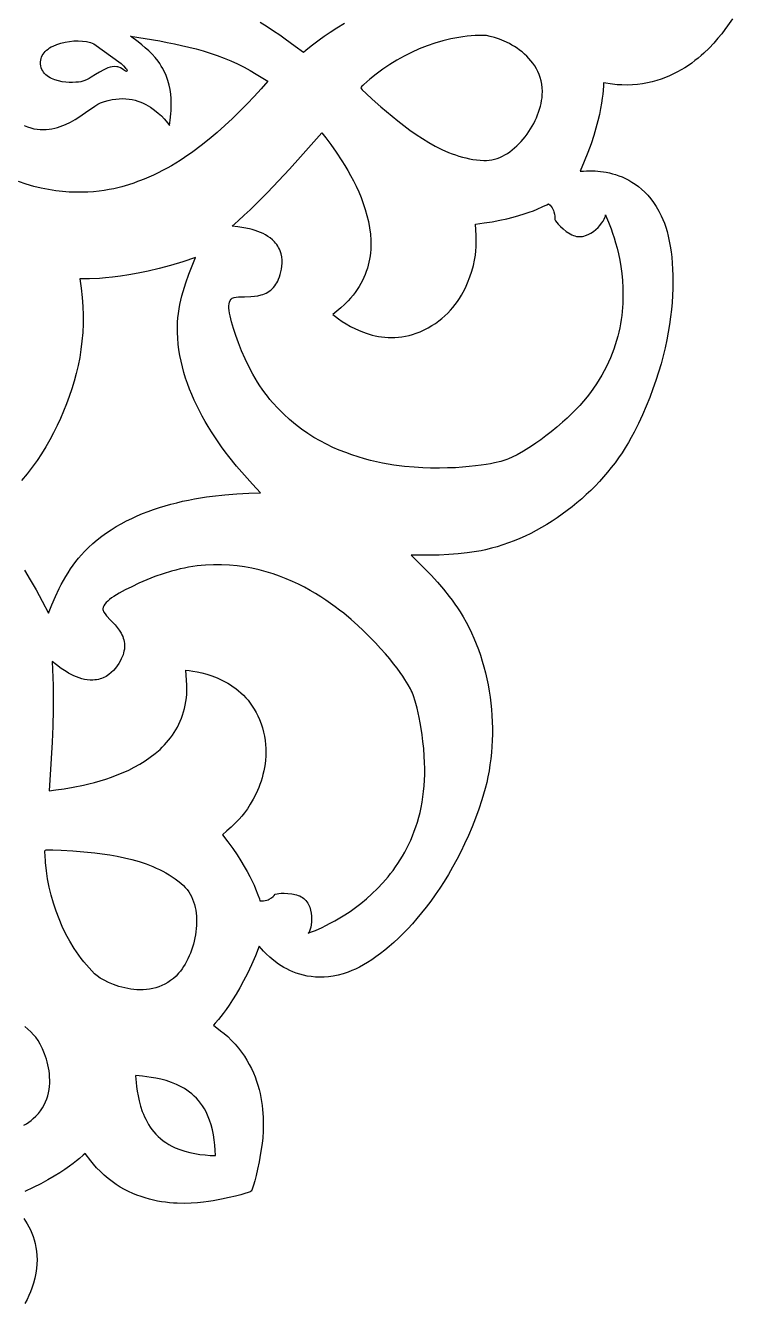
# Model space of a CAD drawing. Extents: x -125 to 125, y -125 to 125.
# Drawn here: x 71.8 to 123.9, y -96.7 to -2.4 of the extents above; entities that cross this region are included whole.
import ezdxf

# ---------------------------------------------------------------- set-up
doc = ezdxf.new("R2010")
doc.units = 0
doc.header["$MEASUREMENT"] = 0
doc.layers.add('LAYER_1', color=18, linetype='CONTINUOUS')
doc.layers.add('LAYER_2', color=150, linetype='CONTINUOUS')

msp = doc.modelspace()

# ---------------------------------------------------------------- linework, layer by layer
at = {"layer": 'LAYER_1'}
for points in [[(95.271, -2.291), (94.72, -2.63), (94.227, -2.949), (93.793, -3.245), (93.415, -3.515), (92.824, -3.968), (92.442, -4.282), (92.257, -4.436), (91.649, -3.989), (90.918, -3.454), (90.504, -3.162), (90.056, -2.859), (89.573, -2.548), (89.055, -2.233)], [(71.666, -9.825), (71.908, -9.92), (72.147, -9.995), (72.383, -10.052), (72.615, -10.091), (72.843, -10.114), (73.067, -10.121), (73.288, -10.113), (73.504, -10.092), (73.716, -10.059), (73.924, -10.014), (74.128, -9.958), (74.328, -9.893), (74.523, -9.82), (74.714, -9.739), (75.082, -9.559), (75.431, -9.361), (75.76, -9.153), (76.359, -8.741), (76.626, -8.552), (76.871, -8.386), (77.094, -8.251), (77.293, -8.155), (77.585, -8.049), (77.869, -7.966), (78.145, -7.904), (78.412, -7.862), (78.672, -7.838), (78.924, -7.832), (79.167, -7.842), (79.402, -7.867), (79.628, -7.906), (79.847, -7.958), (80.056, -8.021), (80.258, -8.094), (80.45, -8.176), (80.634, -8.266), (80.809, -8.362), (80.976, -8.463), (81.282, -8.677), (81.552, -8.897), (81.786, -9.114), (81.982, -9.318), (82.262, -9.646), (82.387, -9.805), (82.427, -9.427), (82.476, -8.96), (82.497, -8.698), (82.51, -8.419), (82.512, -8.125), (82.501, -7.817), (82.473, -7.497), (82.426, -7.168), (82.354, -6.83), (82.257, -6.486), (82.13, -6.137), (82.054, -5.962), (81.969, -5.786), (81.876, -5.609), (81.773, -5.433), (81.661, -5.256), (81.538, -5.08), (81.326, -4.811), (81.096, -4.558), (80.851, -4.317), (80.595, -4.088), (80.329, -3.867), (80.057, -3.654), (79.506, -3.239), (80.584, -3.403), (81.663, -3.584), (82.202, -3.685), (82.74, -3.792), (83.275, -3.909), (83.808, -4.035), (84.337, -4.172), (84.862, -4.321), (85.383, -4.482), (85.897, -4.658), (86.406, -4.848), (86.908, -5.054), (87.402, -5.277), (87.888, -5.518), (88.333, -5.763), (88.769, -6.023), (89.636, -6.554), (89.134, -7.114), (88.622, -7.672), (88.099, -8.224), (87.565, -8.769), (87.02, -9.304), (86.462, -9.827), (85.893, -10.336), (85.311, -10.828), (84.716, -11.301), (84.108, -11.754), (83.486, -12.183), (83.17, -12.388), (82.85, -12.586), (82.527, -12.778), (82.2, -12.962), (81.87, -13.138), (81.536, -13.307), (81.198, -13.468), (80.856, -13.621), (80.511, -13.764), (80.161, -13.899), (80.018, -13.956), (79.749, -14.057), (79.362, -14.188), (78.865, -14.333), (78.577, -14.405), (78.265, -14.476), (77.929, -14.542), (77.57, -14.602), (77.189, -14.654), (76.787, -14.696), (76.365, -14.726), (75.924, -14.742), (75.464, -14.742), (74.988, -14.725), (74.495, -14.687), (73.987, -14.628), (73.465, -14.546), (72.929, -14.438), (72.38, -14.303), (71.82, -14.138), (71.25, -13.942)], [(71.68, -42.606), (72.108, -43.301), (72.548, -44.061), (72.996, -44.886), (73.45, -45.778), (73.699, -45.164), (73.965, -44.553), (74.252, -43.95), (74.404, -43.653), (74.563, -43.36), (74.728, -43.071), (74.901, -42.787), (75.081, -42.508), (75.269, -42.236), (75.466, -41.971), (75.672, -41.713), (75.887, -41.463), (76.111, -41.222), (76.414, -40.922), (76.728, -40.635), (77.053, -40.361), (77.388, -40.1), (77.734, -39.851), (78.089, -39.614), (78.453, -39.389), (78.825, -39.175), (79.205, -38.973), (79.593, -38.782), (79.989, -38.602), (80.39, -38.432), (80.798, -38.273), (81.212, -38.124), (81.631, -37.984), (82.055, -37.855), (82.483, -37.735), (82.914, -37.624), (83.349, -37.522), (83.787, -37.428), (84.228, -37.343), (84.67, -37.266), (85.113, -37.198), (85.558, -37.137), (86.449, -37.037), (87.337, -36.965), (88.22, -36.919), (89.094, -36.897), (88.491, -36.263), (87.898, -35.606), (87.32, -34.926), (86.76, -34.226), (86.489, -33.868), (86.224, -33.505), (85.965, -33.138), (85.714, -32.767), (85.47, -32.391), (85.234, -32.011), (85.007, -31.627), (84.789, -31.24), (84.581, -30.848), (84.384, -30.454), (84.196, -30.056), (84.02, -29.655), (83.856, -29.251), (83.704, -28.844), (83.565, -28.434), (83.439, -28.022), (83.327, -27.608), (83.228, -27.191), (83.145, -26.773), (83.077, -26.352), (83.025, -25.93), (82.988, -25.507), (82.969, -25.082), (82.967, -24.656), (82.979, -24.326), (83.004, -23.998), (83.041, -23.67), (83.089, -23.343), (83.148, -23.018), (83.218, -22.693), (83.296, -22.371), (83.383, -22.049), (83.581, -21.412), (83.805, -20.783), (84.048, -20.163), (84.307, -19.553), (83.355, -19.862), (82.455, -20.129), (81.607, -20.355), (80.812, -20.544), (80.072, -20.7), (79.387, -20.825), (78.758, -20.923), (78.185, -20.997), (77.671, -21.05), (77.214, -21.087), (76.481, -21.12), (75.993, -21.124), (75.756, -21.124), (75.862, -21.811), (75.94, -22.487), (75.989, -23.152), (76.011, -23.806), (76.008, -24.45), (75.98, -25.083), (75.928, -25.706), (75.853, -26.319), (75.756, -26.922), (75.639, -27.514), (75.501, -28.098), (75.346, -28.671), (75.172, -29.236), (74.982, -29.791), (74.776, -30.337), (74.555, -30.874), (74.332, -31.411), (74.092, -31.943), (73.835, -32.47), (73.559, -32.992), (73.264, -33.508), (72.949, -34.018), (72.614, -34.521), (72.256, -35.015), (71.876, -35.502), (71.472, -35.979)], [(71.648, -83.525), (71.832, -83.412), (72.008, -83.293), (72.176, -83.169), (72.333, -83.039), (72.534, -82.851), (72.715, -82.655), (72.875, -82.452), (73.016, -82.243), (73.138, -82.028), (73.243, -81.809), (73.331, -81.585), (73.403, -81.358), (73.46, -81.129), (73.502, -80.897), (73.53, -80.665), (73.546, -80.432), (73.549, -80.199), (73.541, -79.968), (73.523, -79.739), (73.495, -79.512), (73.457, -79.288), (73.412, -79.069), (73.359, -78.855), (73.3, -78.646), (73.165, -78.248), (73.013, -77.882), (72.851, -77.553), (72.684, -77.267), (72.52, -77.031), (72.364, -76.85), (72.151, -76.641), (71.932, -76.438), (71.707, -76.241)]]:
    msp.add_lwpolyline(points, dxfattribs=at)
for points in [[(78.496, -5.479), (78.329, -5.47), (78.164, -5.482), (78.003, -5.514), (77.844, -5.562), (77.688, -5.625), (77.533, -5.7), (77.227, -5.875), (76.922, -6.067), (76.615, -6.258), (76.46, -6.346), (76.303, -6.427), (76.144, -6.497), (75.982, -6.554), (75.848, -6.586), (75.675, -6.613), (75.47, -6.632), (75.239, -6.641), (74.989, -6.638), (74.727, -6.62), (74.459, -6.585), (74.192, -6.531), (73.932, -6.456), (73.807, -6.41), (73.686, -6.357), (73.57, -6.298), (73.461, -6.232), (73.358, -6.158), (73.262, -6.078), (73.175, -5.99), (73.098, -5.893), (73.03, -5.789), (72.974, -5.676), (72.929, -5.554), (72.896, -5.423), (72.877, -5.283), (72.873, -5.133), (72.882, -5.006), (72.907, -4.884), (72.945, -4.767), (72.996, -4.656), (73.06, -4.549), (73.135, -4.448), (73.221, -4.353), (73.318, -4.263), (73.424, -4.178), (73.538, -4.099), (73.661, -4.025), (73.791, -3.956), (74.07, -3.836), (74.369, -3.739), (74.684, -3.663), (75.007, -3.611), (75.333, -3.582), (75.656, -3.575), (75.971, -3.593), (76.271, -3.634), (76.552, -3.699), (76.682, -3.74), (76.806, -3.788), (78.81, -5.245), (78.992, -5.419), (79.147, -5.577), (79.204, -5.647), (79.242, -5.709), (79.255, -5.762), (79.252, -5.786), (79.241, -5.806), (79.221, -5.822), (79.198, -5.828), (79.14, -5.811), (78.98, -5.705), (78.879, -5.635), (78.764, -5.567), (78.636, -5.512), (78.568, -5.492)], [(97.969, -8.431), (98.795, -9.134), (99.222, -9.481), (99.659, -9.822), (100.105, -10.154), (100.56, -10.474), (101.024, -10.78), (101.495, -11.067), (101.975, -11.335), (102.463, -11.578), (102.959, -11.796), (103.21, -11.894), (103.462, -11.985), (103.717, -12.067), (103.973, -12.141), (104.231, -12.207), (104.49, -12.263), (104.751, -12.31), (105.014, -12.347), (105.279, -12.374), (105.545, -12.391), (105.746, -12.391), (105.947, -12.375), (106.146, -12.344), (106.343, -12.298), (106.538, -12.238), (106.731, -12.164), (106.921, -12.077), (107.108, -11.979), (107.291, -11.868), (107.471, -11.746), (107.647, -11.615), (107.819, -11.473), (107.986, -11.322), (108.148, -11.163), (108.305, -10.996), (108.456, -10.822), (108.602, -10.641), (108.741, -10.454), (108.874, -10.262), (108.999, -10.065), (109.118, -9.864), (109.23, -9.66), (109.333, -9.453), (109.429, -9.244), (109.516, -9.033), (109.594, -8.822), (109.664, -8.61), (109.724, -8.399), (109.774, -8.188), (109.815, -7.98), (109.845, -7.773), (109.865, -7.57), (109.874, -7.295), (109.863, -7.029), (109.833, -6.772), (109.785, -6.525), (109.719, -6.286), (109.638, -6.057), (109.542, -5.836), (109.433, -5.625), (109.311, -5.423), (109.177, -5.229), (109.032, -5.045), (108.879, -4.869), (108.717, -4.702), (108.548, -4.544), (108.372, -4.395), (108.192, -4.255), (108.008, -4.123), (107.82, -4), (107.632, -3.886), (107.442, -3.78), (107.065, -3.594), (106.699, -3.443), (106.351, -3.325), (106.031, -3.241), (105.748, -3.19), (105.51, -3.172), (105.212, -3.175), (104.914, -3.186), (104.615, -3.206), (104.316, -3.234), (104.018, -3.271), (103.719, -3.316), (103.421, -3.368), (103.124, -3.428), (102.532, -3.572), (101.946, -3.745), (101.366, -3.945), (100.794, -4.173), (100.232, -4.426), (99.682, -4.703), (99.145, -5.003), (98.622, -5.325), (98.116, -5.667), (97.628, -6.029), (97.159, -6.408), (96.712, -6.804), (96.643, -6.86), (96.57, -6.917), (96.514, -6.98), (96.499, -7.016), (96.494, -7.055), (96.519, -7.099), (96.591, -7.181), (96.872, -7.454), (97.332, -7.872)], [(114.534, -16.409), (114.611, -16.589), (114.757, -16.938), (114.948, -17.442), (115.054, -17.747), (115.163, -18.086), (115.273, -18.456), (115.379, -18.857), (115.48, -19.286), (115.573, -19.741), (115.655, -20.22), (115.723, -20.723), (115.775, -21.247), (115.807, -21.79), (115.816, -22.351), (115.801, -22.928), (115.757, -23.519), (115.724, -23.819), (115.682, -24.122), (115.633, -24.428), (115.574, -24.736), (115.507, -25.047), (115.43, -25.359), (115.343, -25.673), (115.246, -25.989), (115.139, -26.306), (115.02, -26.625), (114.891, -26.944), (114.75, -27.264), (114.597, -27.584), (114.431, -27.905), (114.253, -28.226), (114.062, -28.546), (113.858, -28.866), (113.64, -29.186), (113.408, -29.504), (113.162, -29.822), (112.901, -30.138), (112.624, -30.453), (112.333, -30.766), (112.025, -31.077), (111.701, -31.386), (111.361, -31.693), (110.929, -32.063), (110.516, -32.401), (110.122, -32.707), (109.749, -32.985), (109.398, -33.233), (109.07, -33.454), (108.485, -33.82), (108.004, -34.092), (107.634, -34.28), (107.383, -34.394), (107.258, -34.444), (107.113, -34.493), (106.808, -34.579), (106.344, -34.689), (106.052, -34.748), (105.72, -34.807), (105.349, -34.865), (104.937, -34.919), (104.485, -34.968), (103.993, -35.01), (103.461, -35.043), (102.888, -35.065), (102.275, -35.075), (101.622, -35.07), (101.066, -35.053), (100.424, -35.014), (99.706, -34.948), (99.322, -34.902), (98.923, -34.846), (98.511, -34.78), (98.087, -34.702), (97.652, -34.611), (97.208, -34.507), (96.757, -34.388), (96.299, -34.254), (95.835, -34.104), (95.369, -33.936), (94.899, -33.75), (94.429, -33.546), (93.96, -33.321), (93.492, -33.075), (93.027, -32.808), (92.567, -32.517), (92.113, -32.203), (91.667, -31.865), (91.229, -31.5), (90.801, -31.11), (90.385, -30.692), (89.982, -30.245), (89.785, -30.011), (89.593, -29.769), (89.404, -29.52), (89.22, -29.264), (89.039, -28.999), (88.863, -28.727), (88.692, -28.446), (88.526, -28.158), (88.226, -27.594), (87.951, -27.018), (87.699, -26.432), (87.469, -25.837), (87.275, -25.294), (87.101, -24.777), (86.956, -24.294), (86.846, -23.852), (86.807, -23.648), (86.78, -23.457), (86.765, -23.28), (86.764, -23.118), (86.778, -22.971), (86.807, -22.84), (86.852, -22.727), (86.915, -22.631), (86.958, -22.589), (87.01, -22.553), (87.07, -22.524), (87.138, -22.5), (87.295, -22.467), (87.478, -22.449), (87.905, -22.436), (88.386, -22.421), (88.637, -22.4), (88.89, -22.363), (89.142, -22.304), (89.265, -22.265), (89.387, -22.219), (89.506, -22.165), (89.622, -22.102), (89.735, -22.03), (89.844, -21.949), (89.949, -21.857), (90.048, -21.753), (90.143, -21.638), (90.231, -21.511), (90.292, -21.409), (90.356, -21.284), (90.422, -21.138), (90.486, -20.975), (90.546, -20.796), (90.599, -20.603), (90.642, -20.398), (90.671, -20.184), (90.685, -19.962), (90.681, -19.736), (90.656, -19.506), (90.606, -19.275), (90.53, -19.046), (90.481, -18.932), (90.424, -18.82), (90.359, -18.709), (90.285, -18.599), (90.203, -18.492), (90.111, -18.387), (89.965, -18.241), (89.808, -18.109), (89.641, -17.989), (89.465, -17.881), (89.28, -17.783), (89.089, -17.696), (88.892, -17.619), (88.69, -17.55), (88.483, -17.489), (88.274, -17.436), (87.85, -17.349), (87.425, -17.283), (87.007, -17.233), (87.452, -16.836), (87.891, -16.433), (88.324, -16.024), (88.751, -15.608), (89.593, -14.763), (90.417, -13.9), (91.228, -13.024), (92.028, -12.137), (93.607, -10.348), (93.91, -10.736), (94.271, -11.218), (94.672, -11.784), (95.095, -12.425), (95.31, -12.771), (95.525, -13.132), (95.736, -13.508), (95.941, -13.898), (96.139, -14.299), (96.328, -14.712), (96.504, -15.134), (96.667, -15.565), (96.813, -16.004), (96.94, -16.45), (97.047, -16.901), (97.131, -17.356), (97.19, -17.815), (97.221, -18.275), (97.226, -18.506), (97.223, -18.737), (97.213, -18.968), (97.193, -19.199), (97.166, -19.429), (97.13, -19.659), (97.084, -19.888), (97.03, -20.117), (96.966, -20.345), (96.892, -20.572), (96.807, -20.797), (96.713, -21.022), (96.607, -21.245), (96.491, -21.466), (96.364, -21.686), (96.225, -21.904), (96.074, -22.12), (95.911, -22.333), (95.736, -22.545), (95.548, -22.754), (95.283, -23.015), (95.002, -23.261), (94.716, -23.501), (94.432, -23.743), (94.622, -23.9), (94.849, -24.074), (95.111, -24.258), (95.408, -24.446), (95.735, -24.634), (96.093, -24.815), (96.477, -24.984), (96.888, -25.135), (97.102, -25.202), (97.322, -25.263), (97.547, -25.316), (97.777, -25.361), (98.013, -25.397), (98.252, -25.424), (98.497, -25.441), (98.745, -25.447), (98.997, -25.441), (99.253, -25.423), (99.512, -25.392), (99.774, -25.348), (100.04, -25.289), (100.307, -25.214), (100.578, -25.125), (100.85, -25.018), (101.156, -24.88), (101.446, -24.731), (101.722, -24.572), (101.984, -24.402), (102.232, -24.224), (102.467, -24.037), (102.688, -23.843), (102.897, -23.642), (103.093, -23.435), (103.277, -23.222), (103.45, -23.006), (103.611, -22.785), (103.761, -22.562), (103.9, -22.336), (104.029, -22.109), (104.149, -21.881), (104.258, -21.654), (104.358, -21.427), (104.533, -20.979), (104.675, -20.544), (104.787, -20.127), (104.872, -19.735), (104.932, -19.374), (104.972, -19.05), (104.993, -18.769), (104.998, -18.348), (104.981, -17.926), (104.955, -17.504), (104.933, -17.083), (105.573, -17.001), (106.171, -16.906), (106.726, -16.802), (107.241, -16.691), (107.714, -16.574), (108.147, -16.454), (108.539, -16.333), (108.892, -16.214), (109.206, -16.098), (109.48, -15.989), (109.914, -15.797), (110.197, -15.657), (110.333, -15.586), (110.435, -15.685), (110.52, -15.784), (110.591, -15.882), (110.648, -15.98), (110.693, -16.076), (110.728, -16.169), (110.771, -16.343), (110.787, -16.494), (110.787, -16.615), (110.782, -16.738), (110.85, -16.853), (110.929, -16.963), (111.044, -17.099), (111.197, -17.258), (111.394, -17.433), (111.636, -17.62), (111.929, -17.812), (112.042, -17.874), (112.155, -17.924), (112.268, -17.961), (112.381, -17.987), (112.493, -18.002), (112.605, -18.007), (112.717, -18.002), (112.827, -17.988), (112.935, -17.965), (113.042, -17.935), (113.251, -17.853), (113.45, -17.747), (113.639, -17.622), (113.814, -17.482), (113.974, -17.331), (114.118, -17.176), (114.243, -17.02), (114.348, -16.869), (114.43, -16.727), (114.487, -16.599), (114.519, -16.489)], [(92.601, -69.374), (92.783, -69.301), (93.133, -69.158), (93.624, -68.937), (93.915, -68.796), (94.232, -68.634), (94.571, -68.449), (94.93, -68.241), (95.304, -68.01), (95.692, -67.754), (96.089, -67.472), (96.493, -67.165), (96.899, -66.831), (97.306, -66.469), (97.709, -66.08), (98.106, -65.661), (98.493, -65.212), (98.682, -64.976), (98.867, -64.733), (99.048, -64.481), (99.225, -64.222), (99.397, -63.955), (99.563, -63.679), (99.724, -63.396), (99.879, -63.104), (100.027, -62.804), (100.169, -62.495), (100.303, -62.178), (100.429, -61.852), (100.547, -61.517), (100.657, -61.173), (100.758, -60.82), (100.85, -60.459), (100.932, -60.088), (101.003, -59.708), (101.065, -59.319), (101.115, -58.92), (101.154, -58.511), (101.181, -58.094), (101.196, -57.666), (101.199, -57.228), (101.189, -56.781), (101.165, -56.324), (101.121, -55.756), (101.067, -55.225), (101.006, -54.73), (100.938, -54.27), (100.866, -53.846), (100.79, -53.458), (100.636, -52.786), (100.488, -52.253), (100.359, -51.858), (100.262, -51.6), (100.209, -51.477), (100.141, -51.34), (99.986, -51.063), (99.736, -50.658), (99.571, -50.41), (99.378, -50.133), (99.156, -49.829), (98.903, -49.5), (98.618, -49.146), (98.3, -48.768), (97.947, -48.368), (97.558, -47.948), (97.132, -47.508), (96.666, -47.049), (96.261, -46.668), (95.78, -46.241), (95.225, -45.78), (94.921, -45.541), (94.6, -45.299), (94.261, -45.054), (93.906, -44.81), (93.535, -44.567), (93.147, -44.326), (92.744, -44.091), (92.325, -43.862), (91.891, -43.641), (91.442, -43.429), (90.979, -43.229), (90.502, -43.041), (90.011, -42.868), (89.507, -42.711), (88.989, -42.571), (88.458, -42.452), (87.915, -42.353), (87.36, -42.276), (86.793, -42.224), (86.214, -42.198), (85.624, -42.199), (85.024, -42.23), (84.719, -42.257), (84.412, -42.291), (84.103, -42.334), (83.791, -42.385), (83.476, -42.445), (83.159, -42.513), (82.84, -42.59), (82.518, -42.676), (81.908, -42.863), (81.306, -43.075), (80.713, -43.312), (80.129, -43.57), (79.608, -43.817), (79.12, -44.059), (78.676, -44.298), (78.286, -44.533), (78.114, -44.65), (77.96, -44.766), (77.824, -44.88), (77.709, -44.995), (77.614, -45.108), (77.542, -45.221), (77.494, -45.333), (77.471, -45.445), (77.471, -45.505), (77.483, -45.567), (77.505, -45.63), (77.536, -45.695), (77.624, -45.83), (77.741, -45.972), (78.033, -46.283), (78.363, -46.634), (78.526, -46.826), (78.678, -47.032), (78.814, -47.251), (78.874, -47.366), (78.928, -47.485), (78.974, -47.607), (79.012, -47.734), (79.041, -47.864), (79.06, -47.999), (79.069, -48.138), (79.066, -48.281), (79.051, -48.429), (79.024, -48.582), (78.994, -48.697), (78.952, -48.831), (78.895, -48.981), (78.825, -49.142), (78.741, -49.311), (78.642, -49.484), (78.527, -49.659), (78.397, -49.832), (78.25, -49.999), (78.087, -50.156), (77.906, -50.3), (77.708, -50.428), (77.492, -50.536), (77.377, -50.582), (77.257, -50.621), (77.133, -50.654), (77.003, -50.679), (76.869, -50.697), (76.73, -50.707), (76.524, -50.706), (76.319, -50.688), (76.116, -50.655), (75.915, -50.607), (75.716, -50.546), (75.519, -50.472), (75.325, -50.388), (75.133, -50.293), (74.944, -50.19), (74.758, -50.08), (74.397, -49.842), (74.05, -49.588), (73.719, -49.327), (73.753, -49.922), (73.778, -50.518), (73.795, -51.114), (73.804, -51.71), (73.801, -52.902), (73.774, -54.095), (73.727, -55.288), (73.666, -56.481), (73.518, -58.863), (74.006, -58.802), (74.602, -58.717), (75.285, -58.6), (76.039, -58.447), (76.435, -58.354), (76.842, -58.25), (77.257, -58.133), (77.678, -58.003), (78.102, -57.859), (78.527, -57.701), (78.951, -57.527), (79.37, -57.337), (79.784, -57.13), (80.189, -56.905), (80.584, -56.662), (80.965, -56.399), (81.331, -56.117), (81.679, -55.813), (81.845, -55.653), (82.007, -55.488), (82.162, -55.317), (82.312, -55.14), (82.455, -54.958), (82.592, -54.77), (82.723, -54.575), (82.846, -54.375), (82.961, -54.169), (83.069, -53.956), (83.169, -53.737), (83.261, -53.511), (83.344, -53.279), (83.419, -53.04), (83.484, -52.795), (83.54, -52.543), (83.586, -52.283), (83.622, -52.017), (83.647, -51.743), (83.663, -51.463), (83.66, -51.09), (83.635, -50.718), (83.602, -50.347), (83.573, -49.975), (83.818, -49.997), (84.101, -50.035), (84.417, -50.091), (84.76, -50.167), (85.124, -50.266), (85.505, -50.39), (85.897, -50.543), (86.294, -50.726), (86.493, -50.83), (86.691, -50.943), (86.888, -51.065), (87.082, -51.196), (87.274, -51.336), (87.463, -51.487), (87.647, -51.648), (87.827, -51.819), (88.001, -52.002), (88.17, -52.195), (88.331, -52.4), (88.485, -52.617), (88.631, -52.847), (88.768, -53.088), (88.895, -53.343), (89.012, -53.611), (89.131, -53.924), (89.231, -54.235), (89.314, -54.543), (89.379, -54.848), (89.428, -55.15), (89.462, -55.448), (89.481, -55.742), (89.487, -56.032), (89.479, -56.317), (89.459, -56.597), (89.428, -56.872), (89.386, -57.142), (89.334, -57.406), (89.273, -57.664), (89.204, -57.916), (89.127, -58.161), (89.043, -58.4), (88.954, -58.631), (88.761, -59.071), (88.553, -59.479), (88.338, -59.853), (88.121, -60.19), (87.908, -60.489), (87.707, -60.746), (87.523, -60.959), (87.229, -61.261), (86.919, -61.547), (86.602, -61.826), (86.289, -62.109), (86.683, -62.62), (87.039, -63.109), (87.358, -63.576), (87.643, -64.018), (87.895, -64.436), (88.116, -64.827), (88.308, -65.19), (88.474, -65.523), (88.614, -65.827), (88.73, -66.098), (88.902, -66.54), (89.003, -66.84), (89.049, -66.986), (89.19, -66.988), (89.32, -66.979), (89.44, -66.959), (89.55, -66.93), (89.65, -66.894), (89.74, -66.853), (89.893, -66.761), (90.012, -66.665), (90.097, -66.579), (90.18, -66.488), (90.31, -66.455), (90.444, -66.434), (90.621, -66.419), (90.842, -66.415), (91.104, -66.43), (91.408, -66.469), (91.751, -66.54), (91.875, -66.576), (91.99, -66.621), (92.096, -66.675), (92.194, -66.736), (92.285, -66.805), (92.367, -66.881), (92.442, -66.963), (92.51, -67.051), (92.571, -67.144), (92.625, -67.241), (92.715, -67.446), (92.781, -67.662), (92.825, -67.884), (92.85, -68.107), (92.857, -68.327), (92.849, -68.538), (92.827, -68.737), (92.794, -68.917), (92.752, -69.076), (92.702, -69.207), (92.647, -69.307)], [(75.247, -63.302), (76.327, -63.39), (76.875, -63.446), (77.425, -63.514), (77.976, -63.595), (78.524, -63.69), (79.067, -63.802), (79.604, -63.932), (80.133, -64.082), (80.65, -64.255), (81.155, -64.452), (81.401, -64.56), (81.644, -64.674), (81.882, -64.796), (82.115, -64.924), (82.344, -65.06), (82.567, -65.204), (82.785, -65.356), (82.997, -65.515), (83.203, -65.683), (83.403, -65.859), (83.546, -66.002), (83.677, -66.155), (83.795, -66.318), (83.902, -66.49), (83.998, -66.67), (84.082, -66.859), (84.155, -67.054), (84.217, -67.256), (84.269, -67.464), (84.31, -67.677), (84.341, -67.895), (84.362, -68.117), (84.374, -68.341), (84.376, -68.568), (84.369, -68.798), (84.352, -69.028), (84.327, -69.258), (84.294, -69.489), (84.252, -69.719), (84.202, -69.947), (84.144, -70.173), (84.078, -70.396), (84.005, -70.616), (83.925, -70.831), (83.837, -71.041), (83.743, -71.247), (83.643, -71.445), (83.536, -71.637), (83.423, -71.822), (83.304, -71.998), (83.179, -72.165), (83.049, -72.323), (82.861, -72.524), (82.665, -72.704), (82.463, -72.865), (82.253, -73.006), (82.039, -73.128), (81.819, -73.233), (81.595, -73.321), (81.368, -73.393), (81.139, -73.45), (80.907, -73.492), (80.675, -73.52), (80.442, -73.536), (80.21, -73.539), (79.978, -73.531), (79.749, -73.513), (79.522, -73.484), (79.299, -73.447), (79.079, -73.402), (78.865, -73.349), (78.656, -73.29), (78.258, -73.155), (77.892, -73.003), (77.563, -72.84), (77.277, -72.674), (77.041, -72.509), (76.86, -72.353), (76.651, -72.141), (76.449, -71.922), (76.251, -71.697), (76.06, -71.465), (75.875, -71.228), (75.695, -70.986), (75.522, -70.738), (75.354, -70.485), (75.037, -69.965), (74.745, -69.428), (74.476, -68.876), (74.233, -68.311), (74.014, -67.735), (73.821, -67.15), (73.654, -66.558), (73.512, -65.961), (73.396, -65.361), (73.307, -64.76), (73.243, -64.16), (73.207, -63.564), (73.198, -63.476), (73.187, -63.385), (73.192, -63.3), (73.206, -63.264), (73.231, -63.233), (73.28, -63.219), (73.388, -63.212), (73.78, -63.217), (74.401, -63.248)], [(85.759, -85.749), (85.776, -85.746), (85.756, -85.369), (85.725, -84.99), (85.68, -84.612), (85.62, -84.237), (85.543, -83.865), (85.447, -83.499), (85.331, -83.14), (85.192, -82.789), (85.077, -82.545), (84.952, -82.315), (84.818, -82.1), (84.674, -81.898), (84.522, -81.709), (84.363, -81.533), (84.197, -81.369), (84.026, -81.217), (83.848, -81.076), (83.666, -80.946), (83.481, -80.826), (83.291, -80.717), (83.1, -80.616), (82.906, -80.524), (82.516, -80.366), (82.126, -80.238), (81.743, -80.135), (81.372, -80.056), (81.018, -79.994), (80.385, -79.912), (79.889, -79.859), (79.887, -79.876), (79.869, -79.878), (79.923, -80.375), (79.958, -80.677), (80.005, -81.008), (80.066, -81.362), (80.146, -81.733), (80.248, -82.116), (80.376, -82.506), (80.452, -82.701), (80.535, -82.896), (80.626, -83.089), (80.727, -83.281), (80.837, -83.47), (80.956, -83.656), (81.086, -83.838), (81.227, -84.015), (81.379, -84.187), (81.543, -84.353), (81.719, -84.512), (81.908, -84.664), (82.11, -84.807), (82.326, -84.942), (82.555, -85.067), (82.8, -85.182), (83.15, -85.321), (83.509, -85.437), (83.875, -85.533), (84.247, -85.61), (84.623, -85.67), (85, -85.715), (85.379, -85.746), (85.756, -85.765)]]:
    msp.add_lwpolyline(points, close=True, dxfattribs=at)
at = {"layer": 'LAYER_2'}
for points in [[(123.885, -1.944), (123.52, -2.473), (123.324, -2.744), (123.091, -3.05), (122.819, -3.385), (122.51, -3.739), (122.162, -4.106), (121.775, -4.479), (121.568, -4.665), (121.35, -4.849), (121.123, -5.031), (120.885, -5.209), (120.638, -5.384), (120.381, -5.552), (120.114, -5.715), (119.838, -5.87), (119.551, -6.017), (119.254, -6.155), (118.947, -6.283), (118.63, -6.4), (118.303, -6.506), (117.965, -6.598), (117.618, -6.676), (117.26, -6.74), (116.892, -6.788), (116.513, -6.819), (116.125, -6.833), (115.725, -6.828), (115.389, -6.805), (115.054, -6.767), (114.384, -6.681), (114.373, -6.865), (114.346, -7.244), (114.32, -7.505), (114.283, -7.811), (114.231, -8.163), (114.161, -8.558), (114.072, -8.997), (113.959, -9.478), (113.822, -10), (113.656, -10.562), (113.46, -11.163), (113.23, -11.802), (112.964, -12.479), (112.659, -13.192), (112.905, -13.17), (113.136, -13.157), (113.429, -13.153), (113.773, -13.164), (114.162, -13.198), (114.371, -13.226), (114.587, -13.263), (114.811, -13.31), (115.04, -13.367), (115.273, -13.435), (115.511, -13.516), (115.751, -13.61), (115.993, -13.719), (116.235, -13.842), (116.477, -13.982), (116.717, -14.139), (116.955, -14.314), (117.189, -14.508), (117.419, -14.722), (117.643, -14.956), (117.86, -15.213), (118.069, -15.492), (118.269, -15.795), (118.46, -16.122), (118.639, -16.475), (118.755, -16.735), (118.864, -17.017), (118.966, -17.319), (119.061, -17.641), (119.148, -17.983), (119.227, -18.343), (119.296, -18.722), (119.357, -19.118), (119.407, -19.532), (119.447, -19.961), (119.476, -20.407), (119.493, -20.869), (119.499, -21.345), (119.492, -21.835), (119.471, -22.339), (119.438, -22.856), (119.39, -23.385), (119.328, -23.926), (119.25, -24.479), (119.157, -25.042), (119.048, -25.616), (118.922, -26.199), (118.779, -26.791), (118.618, -27.391), (118.44, -27.999), (118.242, -28.615), (118.025, -29.237), (117.789, -29.866), (117.532, -30.5), (117.255, -31.138), (116.956, -31.782), (116.635, -32.429), (116.43, -32.815), (116.213, -33.197), (115.984, -33.575), (115.743, -33.948), (115.491, -34.316), (115.227, -34.678), (114.954, -35.035), (114.669, -35.385), (114.375, -35.729), (114.072, -36.066), (113.759, -36.396), (113.437, -36.719), (113.107, -37.033), (112.769, -37.34), (112.423, -37.638), (112.069, -37.927), (111.709, -38.207), (111.341, -38.478), (110.968, -38.739), (110.588, -38.99), (110.202, -39.23), (109.812, -39.46), (109.416, -39.678), (109.015, -39.886), (108.611, -40.081), (108.202, -40.264), (107.79, -40.435), (107.375, -40.593), (106.957, -40.738), (106.536, -40.869), (106.113, -40.987), (105.688, -41.091), (105.352, -41.163), (105.014, -41.226), (104.335, -41.328), (103.651, -41.402), (102.964, -41.452), (102.274, -41.482), (101.583, -41.497), (100.201, -41.497), (100.693, -41.984), (101.181, -42.476), (101.66, -42.975), (102.127, -43.485), (102.578, -44.006), (103.009, -44.542), (103.217, -44.816), (103.418, -45.095), (103.612, -45.379), (103.799, -45.667), (104.026, -46.041), (104.242, -46.423), (104.446, -46.813), (104.639, -47.212), (104.821, -47.617), (104.992, -48.029), (105.151, -48.448), (105.299, -48.872), (105.436, -49.301), (105.561, -49.736), (105.675, -50.174), (105.778, -50.617), (105.869, -51.063), (105.949, -51.512), (106.017, -51.963), (106.074, -52.416), (106.119, -52.871), (106.153, -53.326), (106.176, -53.782), (106.187, -54.238), (106.186, -54.693), (106.174, -55.148), (106.15, -55.601), (106.115, -56.052), (106.068, -56.501), (106.01, -56.946), (105.94, -57.389), (105.858, -57.827), (105.765, -58.261), (105.66, -58.691), (105.543, -59.115), (105.415, -59.533), (105.184, -60.217), (104.94, -60.883), (104.685, -61.531), (104.418, -62.161), (104.141, -62.772), (103.854, -63.366), (103.558, -63.941), (103.255, -64.497), (102.944, -65.035), (102.626, -65.555), (102.303, -66.056), (101.975, -66.539), (101.642, -67.003), (101.306, -67.449), (100.967, -67.875), (100.627, -68.284), (100.285, -68.673), (99.943, -69.043), (99.602, -69.395), (99.261, -69.728), (98.923, -70.042), (98.587, -70.337), (98.255, -70.612), (97.927, -70.869), (97.604, -71.107), (97.287, -71.325), (96.977, -71.524), (96.673, -71.704), (96.379, -71.865), (96.093, -72.006), (95.816, -72.128), (95.55, -72.231), (95.174, -72.353), (94.808, -72.45), (94.452, -72.523), (94.107, -72.572), (93.772, -72.6), (93.448, -72.607), (93.134, -72.596), (92.832, -72.568), (92.54, -72.523), (92.259, -72.464), (91.989, -72.392), (91.73, -72.308), (91.483, -72.214), (91.246, -72.111), (91.021, -72), (90.807, -71.883), (90.605, -71.762), (90.414, -71.637), (90.068, -71.382), (89.768, -71.132), (89.517, -70.896), (89.313, -70.686), (89.159, -70.513), (89, -70.324), (88.712, -71.043), (88.421, -71.71), (88.132, -72.325), (87.845, -72.889), (87.565, -73.403), (87.294, -73.869), (87.033, -74.289), (86.786, -74.662), (86.556, -74.991), (86.344, -75.276), (85.988, -75.722), (85.738, -76.009), (85.616, -76.147), (86.15, -76.56), (86.415, -76.77), (86.669, -76.992), (86.954, -77.271), (87.22, -77.555), (87.465, -77.845), (87.691, -78.139), (87.899, -78.437), (88.09, -78.738), (88.263, -79.042), (88.42, -79.348), (88.561, -79.655), (88.688, -79.962), (88.8, -80.27), (88.899, -80.577), (88.985, -80.882), (89.059, -81.186), (89.121, -81.487), (89.173, -81.785), (89.214, -82.079), (89.247, -82.368), (89.286, -82.931), (89.296, -83.467), (89.282, -83.973), (89.25, -84.443), (89.205, -84.871), (89.101, -85.583), (88.985, -86.215), (88.871, -86.766), (88.762, -87.236), (88.66, -87.624), (88.57, -87.932), (88.495, -88.159), (88.438, -88.306), (88.403, -88.373), (88.394, -88.383), (88.384, -88.393), (88.317, -88.428), (88.17, -88.485), (87.942, -88.56), (87.634, -88.65), (87.246, -88.751), (86.776, -88.861), (86.225, -88.975), (85.593, -89.091), (85.263, -89.144), (84.881, -89.195), (84.453, -89.24), (83.983, -89.271), (83.478, -89.285), (82.941, -89.275), (82.663, -89.26), (82.379, -89.236), (82.089, -89.204), (81.795, -89.163), (81.497, -89.111), (81.196, -89.049), (80.893, -88.975), (80.587, -88.889), (80.28, -88.79), (79.973, -88.678), (79.665, -88.551), (79.358, -88.41), (79.052, -88.253), (78.749, -88.079), (78.447, -87.889), (78.149, -87.681), (77.855, -87.455), (77.565, -87.209), (77.281, -86.944), (77.002, -86.658), (76.78, -86.404), (76.57, -86.14), (76.157, -85.606), (76.02, -85.728), (75.733, -85.977), (75.53, -86.143), (75.287, -86.334), (75.001, -86.545), (74.672, -86.776), (74.299, -87.023), (73.88, -87.283), (73.413, -87.555), (72.899, -87.835), (72.335, -88.121), (71.72, -88.411)], [(71.647, -90.404), (71.772, -90.595), (71.894, -90.797), (72.01, -91.011), (72.121, -91.236), (72.224, -91.472), (72.319, -91.72), (72.403, -91.979), (72.475, -92.249), (72.534, -92.53), (72.578, -92.821), (72.607, -93.124), (72.618, -93.438), (72.61, -93.762), (72.582, -94.096), (72.533, -94.442), (72.46, -94.798), (72.364, -95.164), (72.241, -95.54), (72.139, -95.806), (72.017, -96.082), (71.875, -96.368), (71.715, -96.663)]]:
    msp.add_lwpolyline(points, dxfattribs=at)

doc.saveas('drawing.dxf')
